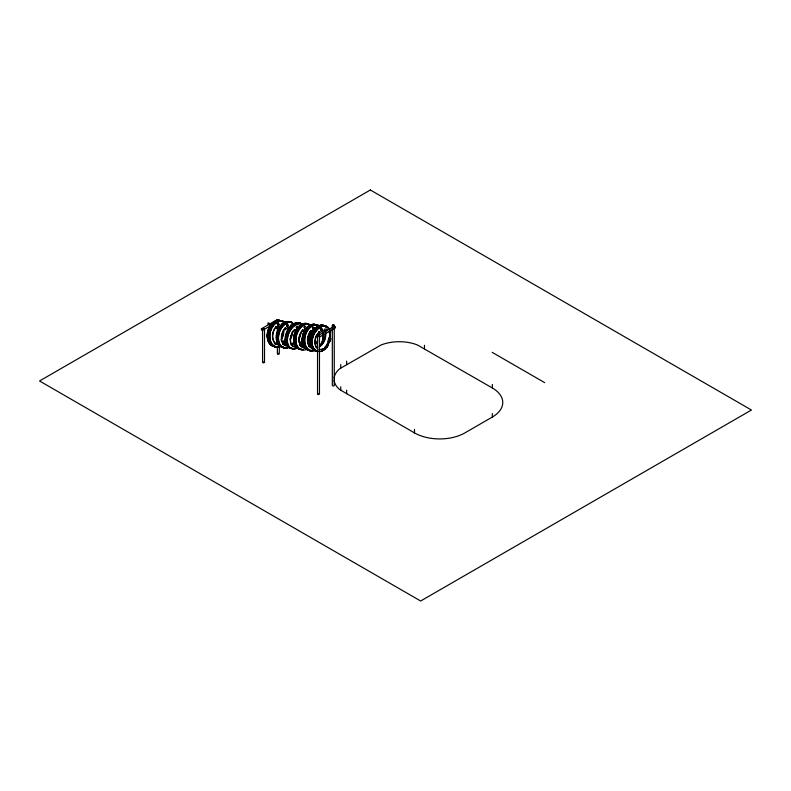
<?xml version="1.0" encoding="UTF-8"?>
<svg xmlns="http://www.w3.org/2000/svg" width="791" height="791" viewBox="0 0 791 791"><rect width="100%" height="100%" fill="white"/><g stroke="black" fill="none" stroke-linecap="round" stroke-linejoin="round"><path stroke-width="1.19" d="M281.458 324.557L281.893 323.924M318.694 332.012L319.129 333.377A7.92 5.26 -69 0 1 323.39 331.122L324.073 330.084M324.32 329.629L324.775 329.026A10.688 7.109 -69 0 1 326.624 329.353C329.56 330.035 324.775 332.438 326.624 329.323M262.572 329.046L263.532 328.483L264.501 329.046L264.501 362.377L263.532 362.931L262.572 362.377L262.572 329.046L263.532 329.6L264.501 329.046M269.207 323.826C268.129 326.594 266.962 321.621 269.078 323.124M279.302 346.537L279.263 353.973L277.651 354.22L278.086 353.29M317.537 333.733L318.496 333.169L319.465 333.733L319.465 394.106L318.496 394.66L317.537 394.106L317.537 333.733L318.496 334.286L319.465 333.733M332.329 325.19L333.298 324.626L334.257 325.19L334.257 385.563L333.298 386.117L332.329 385.563L332.329 325.19L333.298 325.744L334.257 325.19M317.537 394.106L318.496 393.552M279.055 324.705L278.333 323.371A1.078 0.86 67.8 0 0 277.75 323.746L277.809 325.101L278.61 325.546M279.322 324.725L278.58 323.4L277.354 324.241M304.11 326.92L304.95 326.584M320.543 328.611L320.513 330.173M288.349 326.278L286.965 326.732L286.56 325.516M321.937 330.322L320.721 330.539M261.406 328.799C260.733 331.637 264.194 329.639 261.406 328.799L277.166 319.702C281.339 318.872 276.771 320.79 277.997 320.048M277.166 319.702L277.166 320.82M318.694 335.275L318.694 336.393L319.663 336.946L335.424 327.85L335.424 326.732L334.464 326.179L318.694 335.275L319.663 335.839L319.663 336.946M334.464 326.179L334.356 327.069M279.213 326.426A7.92 5.596 -75 0 0 276.395 328.433L276.366 326.723L275.792 326.94A10.688 7.554 -75 0 0 276.969 344.52M276.366 326.723L276.059 327.009A10.688 7.554 -75 0 0 272.915 338.469A10.688 7.554 -75 0 0 279.183 344.945M312.672 331.152A7.92 5.596 -75 0 0 311.377 332.349L311.347 330.648L310.774 330.856A10.688 7.554 -75 0 0 310.24 347.387M311.347 330.648L311.041 330.935A10.688 7.554 -75 0 0 312.227 348.505M288.28 327.632A7.92 5.418 -71.5 0 0 285.442 329.629L285.521 328.008L284.938 328.206A10.688 7.307 -71.5 0 0 285.442 345.578M285.521 328.008L285.205 328.295A10.688 7.307 -71.5 0 0 281.705 339.636A10.688 7.307 -71.5 0 0 287.598 346.003M304.248 330.391A7.92 5.418 -71.5 0 0 302.943 331.577L303.012 329.956L302.429 330.154A10.688 7.307 -71.5 0 0 299.166 342.711M303.012 329.956L302.696 330.243A10.688 7.307 -71.5 0 0 299.196 341.583A10.688 7.307 -71.5 0 0 305.089 347.951M319.01 331.726L318.961 332.111A10.688 7.109 -69 0 0 317.349 348.287M294.667 329.372C293.59 332.012 295.923 329.778 294.351 329.659A10.688 6.852 -66.2 0 0 291.434 334.257M294.944 329.501L294.628 329.778A10.688 6.852 -66.2 0 0 290.515 340.881A10.688 6.852 -66.2 0 0 295.765 347.002M334.099 380.115A31.482 18.183 0 0 0 339.883 389.716L414.504 432.904A35.625 20.566 0 0 0 464.89 432.904L492.328 417.055A35.625 20.566 0 0 0 492.328 387.976L417.46 344.985A32.016 18.49 0 0 0 381.104 344.985L339.883 368.646A31.482 18.183 0 0 0 334.099 378.246M286.747 324.785L288.527 325.437M263.423 329.867L269.721 326.228M278.313 325.526L277.354 324.251M291.029 325.21L290.416 325.18M320.741 328.453L321.838 328.601L322.332 329.55M296.961 328.354L296.506 326.515A1.078 0.84 81.3 0 1 297.09 326.149L297.554 326.278M305.059 328.829L304.051 327.464M313.404 329.521L312.732 327.662A1.078 0.86 67.8 0 1 313.315 327.286L314.264 327.87M263.789 361.833L264.501 362.377M311.377 332.349L311.081 330.579M276.099 326.653L276.395 328.433M302.943 331.577L302.745 329.867M285.244 327.919L285.442 329.629M288.033 324.775L287.558 324.656A1.078 0.86 72.9 0 0 286.965 325.022L287.232 326.772M492.16 352.331L544.643 382.626M305.929 327.128L305.049 326.604A1.078 0.86 72.9 0 0 304.466 326.97L304.723 328.72M312.791 329.382L312.514 327.444L314.017 327.879M322.006 329.046L321.364 328.473A1.078 0.85 76.8 0 0 320.78 328.848L320.879 330.42M319.277 331.834L319.129 333.377M296.141 327.573L296.071 326.98M492.328 384.436L492.328 387.976M492.328 413.525L492.328 417.055M424.47 345.262L424.47 348.791M414.504 429.365L414.504 432.904M346.646 361.101L346.646 364.641M346.646 390.19L346.646 393.72M340.753 364.503L340.753 368.042M340.753 386.789L340.753 390.319M277.364 327.098L277.364 330.747M277.364 346.537L277.364 353.824M275.95 328.314A7.92 5.596 -75 0 1 278.768 326.307M275.693 346.705A13.338 9.433 -75 0 1 268.09 331.884A13.338 9.433 -75 0 1 281.497 320.928M276.247 346.853A13.338 9.433 -75 0 1 269.118 330.361A13.338 9.433 -75 0 1 284.196 322.382M271.451 343.274A13.17 9.314 -75 0 1 272.529 326.693A13.17 9.314 -75 0 1 284.849 322.382M275.268 346.626A13.17 9.314 -75 0 1 273.152 345.331M275.139 346.587A13.17 9.314 -75 0 1 270.868 329.659A13.17 9.314 -75 0 1 284.72 322.342M284.75 341.791A10.688 7.554 -75 0 1 282.941 343.462M285.017 341.86A10.688 7.554 -75 0 1 283.208 343.531M283.494 330.42A10.688 7.554 -75 0 1 281.705 338.4M276.405 343.294A10.688 7.554 -75 0 1 274.368 343.66M275.258 346.418A13.17 9.314 -75 0 1 270.74 344.688M270.127 344.085A13.17 9.314 -75 0 1 269.039 328.008A13.17 9.314 -75 0 1 280.993 320.958M274.685 346.468A13.17 9.314 -75 0 1 270.028 330.618A13.17 9.314 -75 0 1 282.812 321.453M278.748 346.863A13.338 9.433 -75 0 1 269.454 332.25A13.338 9.433 -75 0 1 284.335 322.075M275.238 346.577A13.338 9.433 -75 0 1 267.922 330.638A13.338 9.433 -75 0 1 282.516 321.591M284.424 339.972A13.17 9.314 -75 0 1 283.237 341.821M275.387 346.448A13.17 9.314 -75 0 1 270.878 344.718M270.255 344.115A13.17 9.314 -75 0 1 269.177 328.038A13.17 9.314 -75 0 1 281.121 320.998M273.874 346.25A13.17 9.314 -75 0 1 269.83 328.799A13.17 9.314 -75 0 1 284.127 322.53M279.332 347.022A13.338 9.433 -75 0 1 270.047 332.408A13.338 9.433 -75 0 1 284.918 322.234M274.2 346.507A13.338 9.433 -75 0 1 270.097 328.829A13.338 9.433 -75 0 1 284.572 322.481M274.25 346.349A13.17 9.314 -75 0 1 269.593 330.5A13.17 9.314 -75 0 1 282.377 321.334M279.203 346.982A13.338 9.433 -75 0 1 269.909 332.378A13.338 9.433 -75 0 1 284.79 322.194M275.367 346.616A13.338 9.433 -75 0 1 268.06 330.678A13.338 9.433 -75 0 1 282.644 321.621M275.841 346.577A13.17 9.314 -75 0 1 268.337 331.943A13.17 9.314 -75 0 1 281.576 321.116M283.761 330.49A10.688 7.554 -75 0 1 281.003 339.972M276.672 343.363A10.688 7.554 -75 0 1 274.635 343.729M301.628 349.345A13.17 9.008 -71.5 0 1 294.825 334.929A13.17 9.008 -71.5 0 1 308.183 324.142M302.033 349.652A13.338 9.116 -71.5 0 1 295.152 335.058A13.338 9.116 -71.5 0 1 308.678 324.132M305.949 349.662A13.338 9.116 -71.5 0 1 303.447 350.126M301.094 349.701A13.338 9.116 -71.5 0 1 297.08 333.861A13.338 9.116 -71.5 0 1 310.082 324.597M310.645 344.777A10.688 7.307 -71.5 0 1 308.816 346.438M304.822 347.862A10.688 7.307 -71.5 0 1 301.292 346.498M310.329 345.489A10.688 7.307 -71.5 0 1 309.083 346.537M309.637 333.179A10.688 7.307 -71.5 0 1 307.59 341.079M298.652 348.88A13.338 9.116 -71.5 0 1 294.638 333.041A13.338 9.116 -71.5 0 1 307.65 323.786M303.012 349.81A13.17 9.008 -71.5 0 1 296.21 335.394A13.17 9.008 -71.5 0 1 309.568 324.597M302.874 349.76A13.17 9.008 -71.5 0 1 296.081 335.344A13.17 9.008 -71.5 0 1 309.429 324.557M301.144 349.355A13.338 9.116 -71.5 0 1 294.262 334.751A13.338 9.116 -71.5 0 1 307.778 323.826M302.439 349.612A13.17 9.008 -71.5 0 1 295.646 335.196A13.17 9.008 -71.5 0 1 309.004 324.409M301.47 349.464A13.338 9.116 -71.5 0 1 294.578 334.86A13.338 9.116 -71.5 0 1 308.104 323.934M309.746 331.567A10.688 7.307 -71.5 0 1 307.857 341.168M302.488 346.043A10.688 7.307 -71.5 0 1 300.481 346.418M284.997 329.481A7.92 5.418 -71.5 0 1 286.302 328.295M284.137 347.397A13.17 9.008 -71.5 0 1 277.334 332.981A13.17 9.008 -71.5 0 1 290.692 322.194M282.189 347.279A13.338 9.116 -71.5 0 1 278.175 331.439A13.338 9.116 -71.5 0 1 291.187 322.184M288.458 347.714A13.338 9.116 -71.5 0 1 278.709 335.275A13.338 9.116 -71.5 0 1 292.591 322.649M288.32 347.664A13.338 9.116 -71.5 0 1 278.57 335.226A13.338 9.116 -71.5 0 1 292.452 322.609M293.154 342.829A10.688 7.307 -71.5 0 1 291.315 344.49M293.421 342.918A10.688 7.307 -71.5 0 1 291.592 344.589M291.958 333.921A10.688 7.307 -71.5 0 1 290.089 339.131M284.73 344.006A10.688 7.307 -71.5 0 1 282.723 344.382M283.544 347.2A13.17 9.008 -71.5 0 1 277.245 331.132A13.17 9.008 -71.5 0 1 292.126 323.252M287.153 347.813A13.338 9.116 -71.5 0 1 278.353 334.553A13.338 9.116 -71.5 0 1 292.136 322.501M287.024 347.763A13.338 9.116 -71.5 0 1 278.214 334.504A13.338 9.116 -71.5 0 1 291.998 322.451M284.928 347.832A13.338 9.116 -71.5 0 1 278.036 333.229A13.338 9.116 -71.5 0 1 291.563 322.303M283.979 347.516A13.338 9.116 -71.5 0 1 277.601 331.251A13.338 9.116 -71.5 0 1 292.66 323.272M292.423 331.32A10.688 7.307 -71.5 0 1 290.366 339.22M284.997 344.095A10.688 7.307 -71.5 0 1 282.99 344.471M289.842 347.773A13.338 8.543 -66.2 0 1 287.014 332.388A13.338 8.543 -66.2 0 1 300.135 323.173M290.277 347.961A13.338 8.543 -66.2 0 1 287.449 332.586A13.338 8.543 -66.2 0 1 300.58 323.371M302.597 343.393A13.338 8.543 -66.2 0 1 301.193 345.113M296.388 348.485A13.338 8.543 -66.2 0 1 287.825 336.501A13.338 8.543 -66.2 0 1 302.004 324.003M302.459 343.334A13.338 8.543 -66.2 0 1 301.055 345.054M296.249 348.426A13.338 8.543 -66.2 0 1 287.687 336.442A13.338 8.543 -66.2 0 1 301.875 323.944M302.419 342.414A10.688 6.852 -66.2 0 1 299.423 345.44M295.488 346.883A10.688 6.852 -66.2 0 1 290.406 337.767M290.584 336.887A10.688 6.852 -66.2 0 1 291.098 335.117M302.696 342.533A10.688 6.852 -66.2 0 1 300.343 345.074M300.392 334.494A10.688 6.852 -66.2 0 1 298.721 338.805M294.746 343.373A10.688 6.852 -66.2 0 1 292.769 344.431M291.612 347.941A13.338 8.543 -66.2 0 1 286.55 332.18A13.338 8.543 -66.2 0 1 301.559 324.181M295.102 348.534A13.338 8.543 -66.2 0 1 287.489 335.75A13.338 8.543 -66.2 0 1 301.539 323.796M294.964 348.475A13.338 8.543 -66.2 0 1 293.342 348.702M291.108 348.327A13.338 8.543 -66.2 0 1 288.28 332.952A13.338 8.543 -66.2 0 1 301.401 323.737M290.663 348.129A13.338 8.543 -66.2 0 1 287.835 332.754A13.338 8.543 -66.2 0 1 300.966 323.539M302.726 338.459A13.17 8.434 -66.2 0 1 299.838 343.304M291.978 347.931A13.17 8.434 -66.2 0 1 286.382 333.98A13.17 8.434 -66.2 0 1 299.937 323.272M300.956 332.853A10.688 6.852 -66.2 0 1 298.523 339.715M295.023 343.492A10.688 6.852 -66.2 0 1 291.088 344.935M310.814 350.65A13.338 9.433 -75 0 1 303.21 335.839A13.338 9.433 -75 0 1 316.618 324.883M311.239 350.769A13.338 9.433 -75 0 1 303.635 335.957A13.338 9.433 -75 0 1 317.043 324.992M312.653 350.977A13.17 9.314 -75 0 1 305.148 336.353A13.17 9.314 -75 0 1 318.377 325.526M321.65 330.846A10.688 7.554 -75 0 1 322.59 333.021M322.797 333.832A10.688 7.554 -75 0 1 319.732 345.707M321.917 330.925A10.688 7.554 -75 0 1 322.857 333.1M323.064 333.911A10.688 7.554 -75 0 1 319.999 345.786M317.468 340.654A10.688 7.554 -75 0 1 315.184 344.49A10.688 7.109 -69 0 0 315.866 346.567M307.847 349.899A13.17 9.314 -75 0 1 303.19 334.049A13.17 9.314 -75 0 1 315.975 324.883M322.194 342.325A13.17 9.314 -75 0 1 321.235 344.382M309.805 350.423A13.17 9.314 -75 0 1 305.148 334.563A13.17 9.314 -75 0 1 317.923 325.408M323.203 337.866A13.17 9.314 -75 0 1 322.768 340.12M309.667 350.383A13.17 9.314 -75 0 1 305.01 334.534A13.17 9.314 -75 0 1 317.794 325.368M312.178 351.016A13.338 9.433 -75 0 1 304.575 336.205A13.338 9.433 -75 0 1 317.982 325.249M310.22 350.502A13.338 9.433 -75 0 1 302.913 334.553A13.338 9.433 -75 0 1 317.498 325.506M310.379 350.373A13.17 9.314 -75 0 1 302.874 335.74A13.17 9.314 -75 0 1 316.103 324.913M311.259 350.611A13.17 9.314 -75 0 1 308.866 350.166M308.124 349.83A13.17 9.314 -75 0 1 304.397 333.772A13.17 9.314 -75 0 1 316.993 325.15M324.023 334.633A13.338 9.433 -75 0 1 323.915 338.024M314.324 350.937A13.338 9.433 -75 0 1 304.812 337.47A13.338 9.433 -75 0 1 318.437 325.368M312.04 350.986A13.338 9.433 -75 0 1 304.436 336.175A13.338 9.433 -75 0 1 317.844 325.21M311.614 350.868A13.338 9.433 -75 0 1 304.011 336.056A13.338 9.433 -75 0 1 317.418 325.101M311.634 350.71A13.17 9.314 -75 0 1 304.13 336.076A13.17 9.314 -75 0 1 317.369 325.249M310.359 350.532A13.338 9.433 -75 0 1 303.042 334.593A13.338 9.433 -75 0 1 317.636 325.536M310.833 350.492A13.17 9.314 -75 0 1 306.315 348.762M305.702 348.159A13.17 9.314 -75 0 1 304.614 332.082A13.17 9.314 -75 0 1 316.558 325.042M317.735 340.723A10.688 7.554 -75 0 1 315.451 344.56M317.201 350.986A13.338 8.859 -69 0 1 311.427 334.939A13.338 8.859 -69 0 1 326.465 326.95M317.636 351.155A13.338 8.859 -69 0 1 311.862 335.107A13.338 8.859 -69 0 1 326.901 327.118M316.815 351.135A13.17 8.75 -69 0 1 314.076 334.109A13.17 8.75 -69 0 1 328.235 327.8M330.658 338.726A13.17 8.75 -69 0 1 330.094 340.931M328.206 345.084A13.17 8.75 -69 0 1 326.248 347.733M325.526 348.485A13.17 8.75 -69 0 1 323.974 349.77M323.173 350.294A13.17 8.75 -69 0 1 321.532 351.075M314.729 349.849A13.17 8.75 -69 0 1 314.759 332.566A13.17 8.75 -69 0 1 328.107 327.751M328.66 328.334A13.17 8.75 -69 0 1 329.6 329.738M330.529 338.667A13.17 8.75 -69 0 1 329.956 340.881M327.464 345.964A13.17 8.75 -69 0 1 326.119 347.674M325.388 348.435A13.17 8.75 -69 0 1 323.835 349.721M329.145 331.864A10.688 7.109 -69 0 1 328.572 343.067A10.688 7.109 -69 0 1 320.503 349.513M314.956 343.66A10.688 7.109 -69 0 1 314.966 340.209M315.115 339.319A10.688 7.109 -69 0 1 316.647 334.959M329.422 331.963A10.688 7.109 -69 0 1 328.186 344.382A10.688 7.109 -69 0 1 318.931 349.296M324.508 330.074A10.688 7.109 -69 0 1 325.269 332.19M325.408 332.981A10.688 7.109 -69 0 1 319.831 346.3M317.844 347.348A10.688 7.109 -69 0 1 315.866 347.733M312.405 348.96A13.17 8.75 -69 0 1 310.932 334.741A13.17 8.75 -69 0 1 321.551 325.22M321.927 326.199A13.17 8.75 -69 0 1 327.771 327.622M330.193 338.548A13.17 8.75 -69 0 1 329.254 341.831M316.351 350.957A13.17 8.75 -69 0 1 311.98 338.795A13.17 8.75 -69 0 1 321.106 326.446M321.789 326.149A13.17 8.75 -69 0 1 327.642 327.573M328.67 342.839A13.17 8.75 -69 0 1 327.612 344.856M316.212 350.907A13.17 8.75 -69 0 1 311.842 338.746A13.17 8.75 -69 0 1 320.968 326.396M316.291 351.115A13.338 8.859 -69 0 1 314.343 332.358A13.338 8.859 -69 0 1 329.372 329.501M314.432 350.403A13.338 8.859 -69 0 1 311.664 333.159A13.338 8.859 -69 0 1 326.001 326.772M329.531 335.977A13.17 8.75 -69 0 1 329.244 338.182M328.295 341.465A13.17 8.75 -69 0 1 324.834 347.19M317.666 350.986A13.17 8.75 -69 0 1 310.922 338.983A13.17 8.75 -69 0 1 321.789 325.674M322.59 325.615A13.17 8.75 -69 0 1 324.864 326.021M316.756 351.293A13.338 8.859 -69 0 1 313.987 334.049A13.338 8.859 -69 0 1 328.324 327.662M328.888 328.255A13.338 8.859 -69 0 1 329.837 329.679M330.223 330.49A13.338 8.859 -69 0 1 330.786 332.319M330.776 338.726A13.338 8.859 -69 0 1 330.203 340.961M328.295 345.163A13.338 8.859 -69 0 1 326.307 347.842M325.576 348.604A13.338 8.859 -69 0 1 319.06 351.698M316.153 351.056A13.338 8.859 -69 0 1 314.205 332.309A13.338 8.859 -69 0 1 329.234 329.442M318.022 351.293A13.338 8.859 -69 0 1 312.247 335.246A13.338 8.859 -69 0 1 327.286 327.256M318.051 351.135A13.17 8.75 -69 0 1 311.802 336.917A13.17 8.75 -69 0 1 325.249 326.159M316.618 351.234A13.338 8.859 -69 0 1 313.849 334A13.338 8.859 -69 0 1 328.186 327.612M328.749 328.196A13.338 8.859 -69 0 1 329.699 329.62M327.543 346.062A13.338 8.859 -69 0 1 326.179 347.793M325.437 348.554A13.338 8.859 -69 0 1 321.393 351.174M317.062 350.927A13.338 8.859 -69 0 1 311.288 334.88A13.338 8.859 -69 0 1 326.327 326.891M324.29 325.793A13.17 8.75 -69 0 1 326.248 327.029M314.818 350.373A13.17 8.75 -69 0 1 310.843 336.551A13.17 8.75 -69 0 1 322.016 325.398M324.429 325.852A13.17 8.75 -69 0 1 326.386 327.088M328.809 338.014A13.17 8.75 -69 0 1 327.86 341.297M314.956 350.423A13.17 8.75 -69 0 1 310.833 337.154A13.17 8.75 -69 0 1 321.354 325.506M324.775 330.183A10.688 7.109 -69 0 1 320.098 346.409M370.346 189.998L39.55 380.975L420.654 601.002L751.45 410.025L370.346 189.998"/></g></svg>
